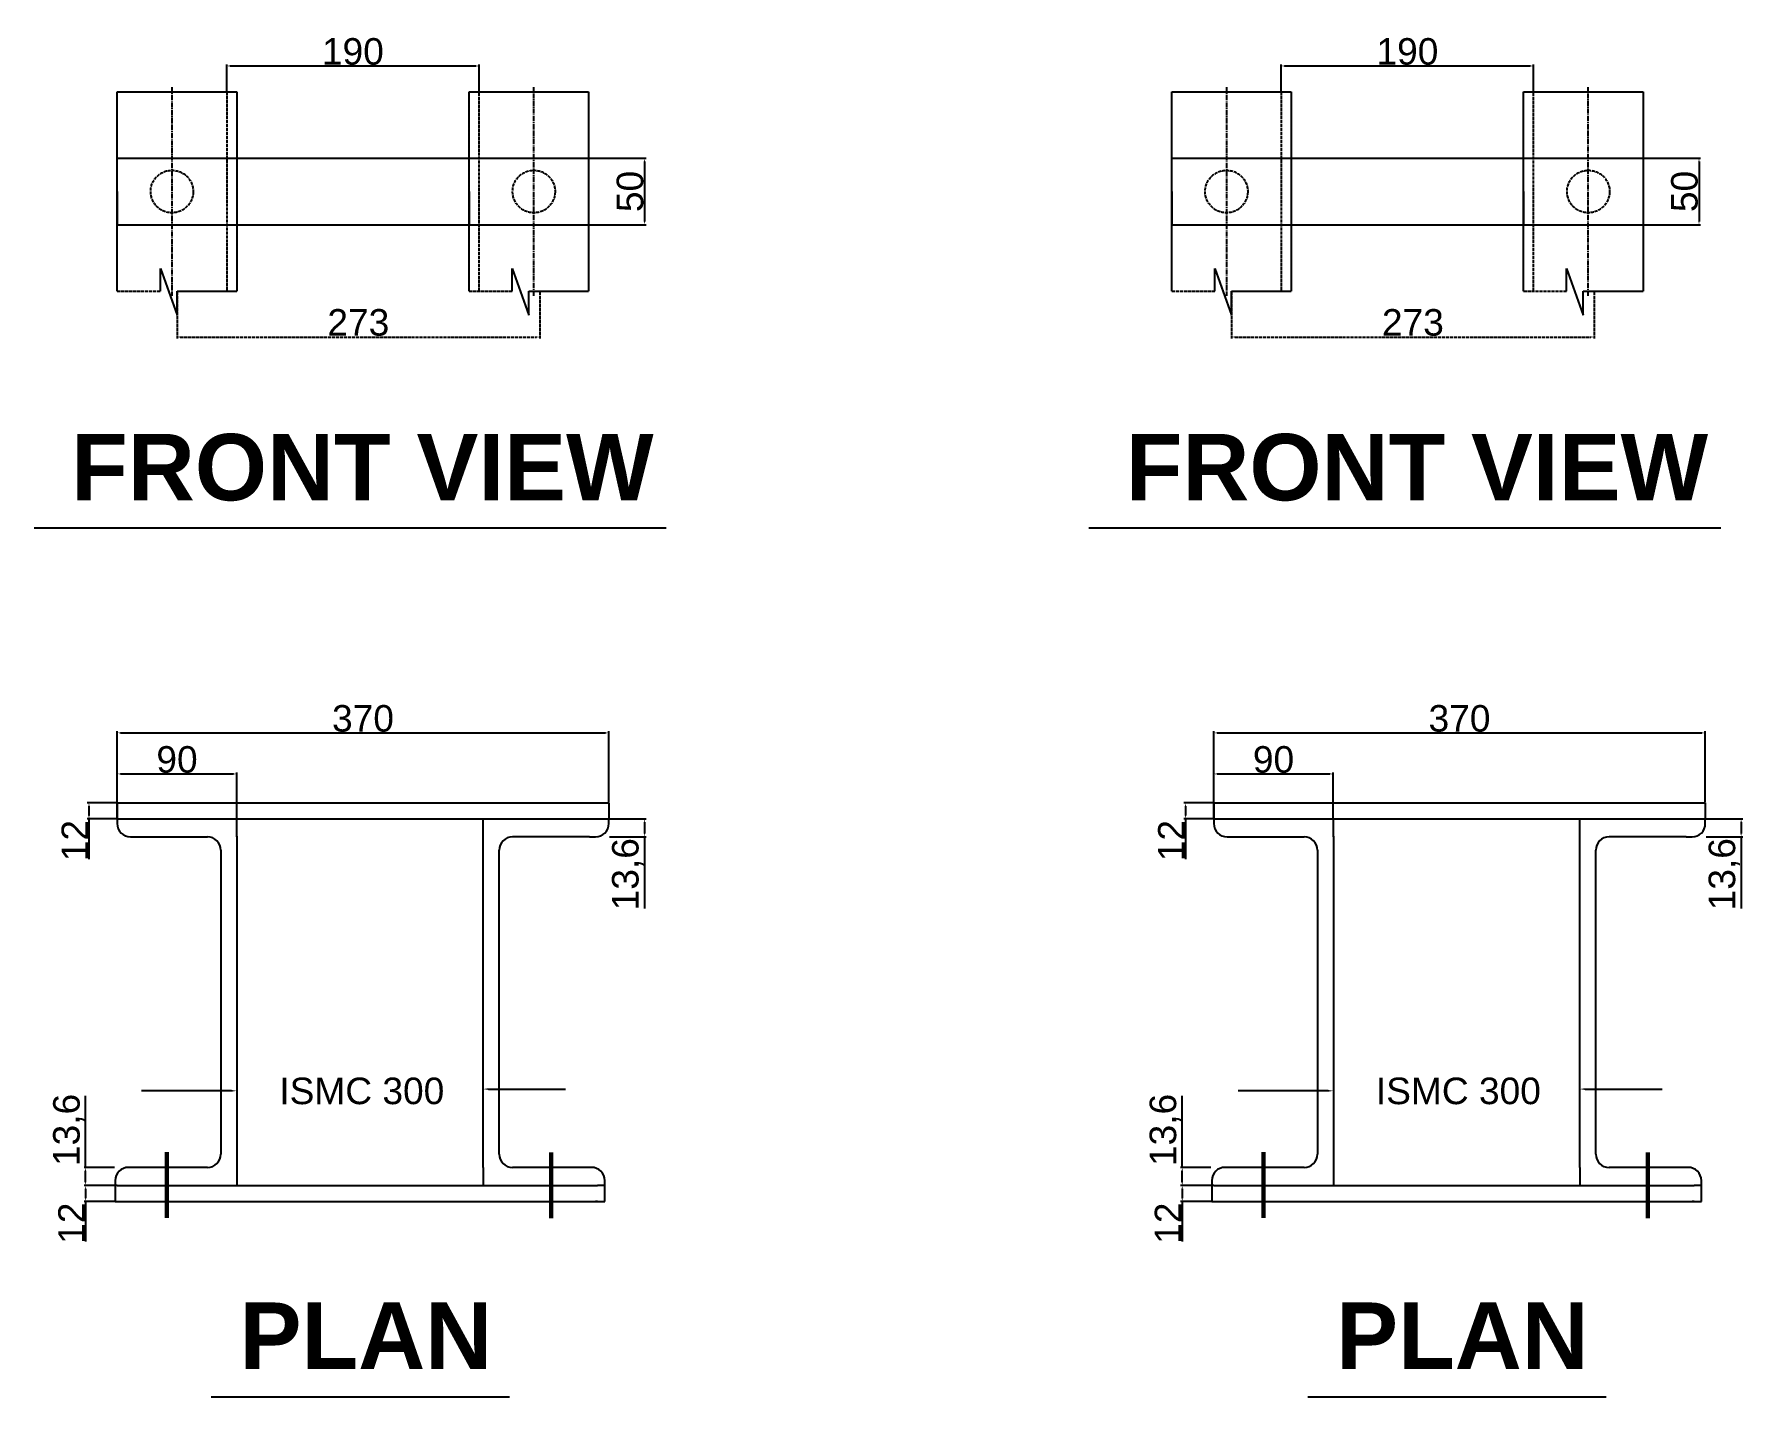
# Model space of a CAD drawing. Header units: millimetres. Extents: x 8616 to 52725, y 6697 to 10698.
# Drawn here: x 49426 to 50712, y 7606 to 8632 of the extents above; entities that cross this region are included whole.
import ezdxf
from ezdxf import colors
from ezdxf.entities.mleader import LeaderData, LeaderLine
from ezdxf.math import Vec2, Vec3

# ---------------------------------------------------------------- set-up
doc = ezdxf.new("R2010")
doc.units = ezdxf.units.MM
doc.linetypes.add('ACAD_ISO02W100', pattern=[15, 12, -3])
doc.linetypes.add('CENTER2', pattern=[28.575, 19.05, -3.175, 3.175, -3.175])
doc.styles.get("Standard").update_dxf_attribs({"font": 'arial.ttf'})
doc.dimstyles.new('ISO-25', dxfattribs={"dimtxt": 20, "dimasz": 2.5, "dimexe": 1.25, "dimexo": 0.625, "dimtad": 1, "dimtxsty": 'Standard', "dimcen": 2.5, "dimadec": 0, "dimazin": 0, "dimtfac": 1, "dimtmove": 0, "dimatfit": 3, "dimfxl": 1, "dimarcsym": 0})

# ---------------------------------------------------------------- blocks, each defined once
blk = doc.blocks.new('*D360')
at = {"color": 0, "linetype": 'ACAD_ISO02W100', "lineweight": -2, "ltscale": 0.2, "transparency": 16777216}
for p, q in [((49533.1, 8437.6), (49533.1, 8402.5)), ((49806.1, 8437.6), (49806.1, 8402.5)), ((49535.6, 8403.7), (49803.6, 8403.7))]:
    blk.add_line(p, q, dxfattribs=at)
at = {"color": 0, "linetype": 'ACAD_ISO02W100', "lineweight": 211, "ltscale": 0.2, "transparency": 16777216}
for points in [[(49535.6, 8404.2), (49535.6, 8403.3), (49533.1, 8403.7)], [(49803.6, 8404.2), (49803.6, 8403.3), (49806.1, 8403.7)]]:
    blk.add_solid(points, dxfattribs=at)
at = {"layer": 'Defpoints', "color": 0, "linetype": 'ACAD_ISO02W100', "lineweight": 211, "ltscale": 0.2, "transparency": 16777216}
for p in [(49533.1, 8438.3), (49806.1, 8438.3), (49806.1, 8403.7)]:
    blk.add_point(p, dxfattribs=at)
at = {"color": 0, "linetype": 'ACAD_ISO02W100', "ltscale": 0.2, "transparency": 16777216, "insert": (49669.6, 8414.6), "char_height": 20, "attachment_point": 5}
blk.add_mtext('273', dxfattribs=at)
blk = doc.blocks.new('*U351')
at = {"color": 0, "linetype": 'CENTER2', "ltscale": 0.2, "transparency": 16777216}
blk.add_line((0, 78.5), (0, -78.5), dxfattribs=at)
blk = doc.blocks.new('*U352')
at = {"color": 0, "linetype": 'CENTER2', "ltscale": 0.2, "transparency": 16777216}
blk.add_line((0, -78.5), (0, 78.5), dxfattribs=at)
blk = doc.blocks.new('*D363')
at = {"color": 0, "lineweight": -2, "ltscale": 0.2, "transparency": 16777216}
for p, q in [((49843.5, 8538.3), (49886.2, 8538.3)), ((49885, 8535.8), (49885, 8490.8)), ((49843.5, 8488.3), (49886.2, 8488.3))]:
    blk.add_line(p, q, dxfattribs=at)
at = {"color": 0, "ltscale": 0.2, "transparency": 16777216}
for points in [[(49884.6, 8535.8), (49885.4, 8535.8), (49885, 8538.3)], [(49884.6, 8490.8), (49885.4, 8490.8), (49885, 8488.3)]]:
    blk.add_solid(points, dxfattribs=at)
at = {"layer": 'Defpoints', "color": 0, "ltscale": 0.2, "transparency": 16777216}
for p in [(49842.9, 8538.3), (49842.9, 8488.3), (49885, 8488.3)]:
    blk.add_point(p, dxfattribs=at)
at = {"color": 0, "ltscale": 0.2, "transparency": 16777216, "insert": (49874.2, 8513.3), "char_height": 20, "attachment_point": 5, "rotation": 90}
blk.add_mtext('50', dxfattribs=at)
blk = doc.blocks.new('*D375')
at = {"color": 0, "lineweight": -2, "ltscale": 0.2, "transparency": 16777216}
for p, q in [((49570.5, 8588.9), (49570.5, 8609)), ((49573, 8607.8), (49758, 8607.8)), ((49760.5, 8588.9), (49760.5, 8609))]:
    blk.add_line(p, q, dxfattribs=at)
at = {"color": 0, "ltscale": 0.2, "transparency": 16777216}
for points in [[(49573, 8608.2), (49573, 8607.3), (49570.5, 8607.8)], [(49758, 8608.2), (49758, 8607.3), (49760.5, 8607.8)]]:
    blk.add_solid(points, dxfattribs=at)
at = {"layer": 'Defpoints', "color": 0, "ltscale": 0.2, "transparency": 16777216}
for p in [(49760.5, 8607.8), (49570.5, 8588.3), (49760.5, 8588.3)]:
    blk.add_point(p, dxfattribs=at)
at = {"color": 0, "ltscale": 0.2, "transparency": 16777216, "insert": (49665.5, 8618.6), "char_height": 20, "attachment_point": 5}
blk.add_mtext('190', dxfattribs=at)
blk = doc.blocks.new('*D376')
at = {"color": 0, "lineweight": -2, "ltscale": 0.2, "transparency": 16777216}
for p, q in [((49488.1, 8041.6), (49488.1, 8076)), ((49490.6, 8074.8), (49575.6, 8074.8)), ((49578.1, 8041.6), (49578.1, 8076))]:
    blk.add_line(p, q, dxfattribs=at)
at = {"color": 0, "ltscale": 0.2, "transparency": 16777216}
for points in [[(49490.6, 8075.2), (49490.6, 8074.4), (49488.1, 8074.8)], [(49575.6, 8075.2), (49575.6, 8074.4), (49578.1, 8074.8)]]:
    blk.add_solid(points, dxfattribs=at)
at = {"layer": 'Defpoints', "color": 0, "ltscale": 0.2, "transparency": 16777216}
for p in [(49578.1, 8074.8), (49488.1, 8041), (49578.1, 8041)]:
    blk.add_point(p, dxfattribs=at)
at = {"color": 0, "ltscale": 0.2, "transparency": 16777216, "insert": (49533.1, 8085.6), "char_height": 20, "attachment_point": 5}
blk.add_mtext('90', dxfattribs=at)
blk = doc.blocks.new('*D377')
at = {"color": 0, "lineweight": -2, "ltscale": 0.2, "transparency": 16777216}
for p, q in [((49487.5, 8053), (49465.6, 8053)), ((49487.5, 8041), (49465.6, 8041)), ((49466.8, 8050.5), (49466.8, 8043.5)), ((49466.8, 8041), (49466.8, 8010.7))]:
    blk.add_line(p, q, dxfattribs=at)
at = {"color": 0, "ltscale": 0.2, "transparency": 16777216}
for points in [[(49466.4, 8050.5), (49467.3, 8050.5), (49466.8, 8053)], [(49466.4, 8043.5), (49467.3, 8043.5), (49466.8, 8041)]]:
    blk.add_solid(points, dxfattribs=at)
at = {"layer": 'Defpoints', "color": 0, "ltscale": 0.2, "transparency": 16777216}
for p in [(49488.1, 8053), (49466.8, 8041), (49488.1, 8041)]:
    blk.add_point(p, dxfattribs=at)
at = {"color": 0, "ltscale": 0.2, "transparency": 16777216, "insert": (49456.2, 8024.6), "char_height": 20, "attachment_point": 5, "rotation": 90}
blk.add_mtext('12', dxfattribs=at)
blk = doc.blocks.new('*D378')
at = {"color": 0, "lineweight": -2, "ltscale": 0.2, "transparency": 16777216}
for p, q in [((49858.7, 8041), (49886.3, 8041)), ((49858.7, 8027.4), (49886.3, 8027.4)), ((49885.1, 8038.5), (49885.1, 8029.9)), ((49885.1, 8027.4), (49885.1, 7973.6))]:
    blk.add_line(p, q, dxfattribs=at)
at = {"color": 0, "ltscale": 0.2, "transparency": 16777216}
for points in [[(49884.7, 8038.5), (49885.5, 8038.5), (49885.1, 8041)], [(49884.7, 8029.9), (49885.5, 8029.9), (49885.1, 8027.4)]]:
    blk.add_solid(points, dxfattribs=at)
at = {"layer": 'Defpoints', "color": 0, "ltscale": 0.2, "transparency": 16777216}
for p in [(49858.1, 8041), (49858.1, 8027.4), (49885.1, 8027.4)]:
    blk.add_point(p, dxfattribs=at)
at = {"color": 0, "ltscale": 0.2, "transparency": 16777216, "insert": (49872.4, 7999.3), "char_height": 20, "attachment_point": 5, "rotation": 90}
blk.add_mtext('13,6', dxfattribs=at)
blk = doc.blocks.new('*D379')
at = {"color": 0, "lineweight": -2, "ltscale": 0.2, "transparency": 16777216}
for p, q in [((49486.7, 7765), (49463.1, 7765)), ((49464.3, 7762.5), (49464.3, 7755.5)), ((49486.7, 7753), (49463.1, 7753)), ((49464.3, 7753), (49464.3, 7722.7))]:
    blk.add_line(p, q, dxfattribs=at)
at = {"color": 0, "ltscale": 0.2, "transparency": 16777216}
for points in [[(49463.9, 7762.5), (49464.7, 7762.5), (49464.3, 7765)], [(49463.9, 7755.5), (49464.7, 7755.5), (49464.3, 7753)]]:
    blk.add_solid(points, dxfattribs=at)
at = {"layer": 'Defpoints', "color": 0, "ltscale": 0.2, "transparency": 16777216}
for p in [(49487.4, 7765), (49464.3, 7753), (49487.4, 7753)]:
    blk.add_point(p, dxfattribs=at)
at = {"color": 0, "ltscale": 0.2, "transparency": 16777216, "insert": (49453.7, 7736.6), "char_height": 20, "attachment_point": 5, "rotation": 90}
blk.add_mtext('12', dxfattribs=at)
blk = doc.blocks.new('*D380')
at = {"color": 0, "lineweight": -2, "ltscale": 0.2, "transparency": 16777216}
for p, q in [((49464.3, 7778.6), (49464.3, 7832.4)), ((49486, 7778.6), (49463.1, 7778.6)), ((49464.3, 7767.5), (49464.3, 7776.1)), ((49486, 7765), (49463.1, 7765))]:
    blk.add_line(p, q, dxfattribs=at)
at = {"color": 0, "ltscale": 0.2, "transparency": 16777216}
for points in [[(49463.9, 7776.1), (49464.7, 7776.1), (49464.3, 7778.6)], [(49463.9, 7767.5), (49464.7, 7767.5), (49464.3, 7765)]]:
    blk.add_solid(points, dxfattribs=at)
at = {"layer": 'Defpoints', "color": 0, "ltscale": 0.2, "transparency": 16777216}
for p in [(49464.3, 7778.6), (49486.6, 7778.6), (49486.6, 7765)]:
    blk.add_point(p, dxfattribs=at)
at = {"color": 0, "ltscale": 0.2, "transparency": 16777216, "insert": (49451.7, 7806.8), "char_height": 20, "attachment_point": 5, "rotation": 90}
blk.add_mtext('13,6', dxfattribs=at)
blk = doc.blocks.new('*D381')
at = {"color": 0, "lineweight": -2, "ltscale": 0.2, "transparency": 16777216}
for p, q in [((49488.1, 8053.6), (49488.1, 8107)), ((49490.6, 8105.7), (49855.6, 8105.7)), ((49858.1, 8053.6), (49858.1, 8107))]:
    blk.add_line(p, q, dxfattribs=at)
at = {"color": 0, "ltscale": 0.2, "transparency": 16777216}
for points in [[(49490.6, 8106.1), (49490.6, 8105.3), (49488.1, 8105.7)], [(49855.6, 8106.1), (49855.6, 8105.3), (49858.1, 8105.7)]]:
    blk.add_solid(points, dxfattribs=at)
at = {"layer": 'Defpoints', "color": 0, "ltscale": 0.2, "transparency": 16777216}
for p in [(49858.1, 8105.7), (49488.1, 8053), (49858.1, 8053)]:
    blk.add_point(p, dxfattribs=at)
at = {"color": 0, "ltscale": 0.2, "transparency": 16777216, "insert": (49673.1, 8116.5), "char_height": 20, "attachment_point": 5}
blk.add_mtext('370', dxfattribs=at)
blk = doc.blocks.new('*D390')
at = {"color": 0, "lineweight": -2, "ltscale": 0.2, "transparency": 16777216}
for p, q in [((50313.5, 8041.6), (50313.5, 8076)), ((50316, 8074.8), (50401, 8074.8)), ((50403.5, 8041.6), (50403.5, 8076))]:
    blk.add_line(p, q, dxfattribs=at)
at = {"color": 0, "ltscale": 0.2, "transparency": 16777216}
for points in [[(50316, 8075.2), (50316, 8074.4), (50313.5, 8074.8)], [(50401, 8075.2), (50401, 8074.4), (50403.5, 8074.8)]]:
    blk.add_solid(points, dxfattribs=at)
at = {"layer": 'Defpoints', "color": 0, "ltscale": 0.2, "transparency": 16777216}
for p in [(50403.5, 8074.8), (50313.5, 8041), (50403.5, 8041)]:
    blk.add_point(p, dxfattribs=at)
at = {"color": 0, "ltscale": 0.2, "transparency": 16777216, "insert": (50358.5, 8085.6), "char_height": 20, "attachment_point": 5}
blk.add_mtext('90', dxfattribs=at)
blk = doc.blocks.new('*D391')
at = {"color": 0, "lineweight": -2, "ltscale": 0.2, "transparency": 16777216}
for p, q in [((50312.9, 8053), (50291, 8053)), ((50312.9, 8041), (50291, 8041)), ((50292.3, 8050.5), (50292.3, 8043.5)), ((50292.3, 8041), (50292.3, 8010.7))]:
    blk.add_line(p, q, dxfattribs=at)
at = {"color": 0, "ltscale": 0.2, "transparency": 16777216}
for points in [[(50291.9, 8050.5), (50292.7, 8050.5), (50292.3, 8053)], [(50291.9, 8043.5), (50292.7, 8043.5), (50292.3, 8041)]]:
    blk.add_solid(points, dxfattribs=at)
at = {"layer": 'Defpoints', "color": 0, "ltscale": 0.2, "transparency": 16777216}
for p in [(50313.5, 8053), (50292.3, 8041), (50313.5, 8041)]:
    blk.add_point(p, dxfattribs=at)
at = {"color": 0, "ltscale": 0.2, "transparency": 16777216, "insert": (50281.6, 8024.6), "char_height": 20, "attachment_point": 5, "rotation": 90}
blk.add_mtext('12', dxfattribs=at)
blk = doc.blocks.new('*D386')
at = {"color": 0, "lineweight": -2, "ltscale": 0.2, "transparency": 16777216}
for p, q in [((50684.2, 8041), (50711.8, 8041)), ((50684.2, 8027.4), (50711.8, 8027.4)), ((50710.5, 8038.5), (50710.5, 8029.9)), ((50710.5, 8027.4), (50710.5, 7973.6))]:
    blk.add_line(p, q, dxfattribs=at)
at = {"color": 0, "ltscale": 0.2, "transparency": 16777216}
for points in [[(50710.1, 8038.5), (50710.9, 8038.5), (50710.5, 8041)], [(50710.1, 8029.9), (50710.9, 8029.9), (50710.5, 8027.4)]]:
    blk.add_solid(points, dxfattribs=at)
at = {"layer": 'Defpoints', "color": 0, "ltscale": 0.2, "transparency": 16777216}
for p in [(50683.5, 8041), (50683.5, 8027.4), (50710.5, 8027.4)]:
    blk.add_point(p, dxfattribs=at)
at = {"color": 0, "ltscale": 0.2, "transparency": 16777216, "insert": (50697.9, 7999.3), "char_height": 20, "attachment_point": 5, "rotation": 90}
blk.add_mtext('13,6', dxfattribs=at)
blk = doc.blocks.new('*D387')
at = {"color": 0, "lineweight": -2, "ltscale": 0.2, "transparency": 16777216}
for p, q in [((50312.2, 7765), (50288.5, 7765)), ((50289.8, 7762.5), (50289.8, 7755.5)), ((50312.2, 7753), (50288.5, 7753)), ((50289.8, 7753), (50289.8, 7722.7))]:
    blk.add_line(p, q, dxfattribs=at)
at = {"color": 0, "ltscale": 0.2, "transparency": 16777216}
for points in [[(50289.3, 7762.5), (50290.2, 7762.5), (50289.8, 7765)], [(50289.3, 7755.5), (50290.2, 7755.5), (50289.8, 7753)]]:
    blk.add_solid(points, dxfattribs=at)
at = {"layer": 'Defpoints', "color": 0, "ltscale": 0.2, "transparency": 16777216}
for p in [(50312.8, 7765), (50289.8, 7753), (50312.8, 7753)]:
    blk.add_point(p, dxfattribs=at)
at = {"color": 0, "ltscale": 0.2, "transparency": 16777216, "insert": (50279.1, 7736.6), "char_height": 20, "attachment_point": 5, "rotation": 90}
blk.add_mtext('12', dxfattribs=at)
blk = doc.blocks.new('*D388')
at = {"color": 0, "lineweight": -2, "ltscale": 0.2, "transparency": 16777216}
for p, q in [((50289.8, 7778.6), (50289.8, 7832.4)), ((50311.4, 7778.6), (50288.5, 7778.6)), ((50289.8, 7767.5), (50289.8, 7776.1)), ((50311.4, 7765), (50288.5, 7765))]:
    blk.add_line(p, q, dxfattribs=at)
at = {"color": 0, "ltscale": 0.2, "transparency": 16777216}
for points in [[(50289.3, 7776.1), (50290.2, 7776.1), (50289.8, 7778.6)], [(50289.3, 7767.5), (50290.2, 7767.5), (50289.8, 7765)]]:
    blk.add_solid(points, dxfattribs=at)
at = {"layer": 'Defpoints', "color": 0, "ltscale": 0.2, "transparency": 16777216}
for p in [(50289.8, 7778.6), (50312, 7778.6), (50312, 7765)]:
    blk.add_point(p, dxfattribs=at)
at = {"color": 0, "ltscale": 0.2, "transparency": 16777216, "insert": (50277.1, 7806.8), "char_height": 20, "attachment_point": 5, "rotation": 90}
blk.add_mtext('13,6', dxfattribs=at)
blk = doc.blocks.new('*D389')
at = {"color": 0, "lineweight": -2, "ltscale": 0.2, "transparency": 16777216}
for p, q in [((50313.5, 8053.6), (50313.5, 8107)), ((50316, 8105.7), (50681, 8105.7)), ((50683.5, 8053.6), (50683.5, 8107))]:
    blk.add_line(p, q, dxfattribs=at)
at = {"color": 0, "ltscale": 0.2, "transparency": 16777216}
for points in [[(50316, 8106.1), (50316, 8105.3), (50313.5, 8105.7)], [(50681, 8106.1), (50681, 8105.3), (50683.5, 8105.7)]]:
    blk.add_solid(points, dxfattribs=at)
at = {"layer": 'Defpoints', "color": 0, "ltscale": 0.2, "transparency": 16777216}
for p in [(50683.5, 8105.7), (50313.5, 8053), (50683.5, 8053)]:
    blk.add_point(p, dxfattribs=at)
at = {"color": 0, "ltscale": 0.2, "transparency": 16777216, "insert": (50498.5, 8116.5), "char_height": 20, "attachment_point": 5}
blk.add_mtext('370', dxfattribs=at)
blk = doc.blocks.new('*D439')
at = {"color": 0, "linetype": 'ACAD_ISO02W100', "lineweight": -2, "ltscale": 0.2, "transparency": 16777216}
for p, q in [((50326.9, 8437.6), (50326.9, 8402.5)), ((50599.9, 8437.6), (50599.9, 8402.5)), ((50329.4, 8403.7), (50597.4, 8403.7))]:
    blk.add_line(p, q, dxfattribs=at)
at = {"color": 0, "linetype": 'ACAD_ISO02W100', "ltscale": 0.2, "transparency": 16777216}
for points in [[(50329.4, 8404.2), (50329.4, 8403.3), (50326.9, 8403.7)], [(50597.4, 8404.2), (50597.4, 8403.3), (50599.9, 8403.7)]]:
    blk.add_solid(points, dxfattribs=at)
at = {"layer": 'Defpoints', "color": 0, "linetype": 'ACAD_ISO02W100', "ltscale": 0.2, "transparency": 16777216}
for p in [(50326.9, 8438.3), (50599.9, 8438.3), (50599.9, 8403.7)]:
    blk.add_point(p, dxfattribs=at)
at = {"color": 0, "linetype": 'ACAD_ISO02W100', "ltscale": 0.2, "transparency": 16777216, "insert": (50463.4, 8414.6), "char_height": 20, "attachment_point": 5}
blk.add_mtext('273', dxfattribs=at)
blk = doc.blocks.new('*U437')
at = {"color": 0, "linetype": 'CENTER2', "ltscale": 0.2, "transparency": 16777216}
blk.add_line((0, 78.5), (0, -78.5), dxfattribs=at)
blk = doc.blocks.new('*U438')
at = {"color": 0, "linetype": 'CENTER2', "ltscale": 0.2, "transparency": 16777216}
blk.add_line((0, -78.5), (0, 78.5), dxfattribs=at)
blk = doc.blocks.new('*D440')
at = {"color": 0, "lineweight": -2, "ltscale": 0.2, "transparency": 16777216}
for p, q in [((50637.3, 8538.3), (50680, 8538.3)), ((50678.8, 8535.8), (50678.8, 8490.8)), ((50637.3, 8488.3), (50680, 8488.3))]:
    blk.add_line(p, q, dxfattribs=at)
at = {"color": 0, "ltscale": 0.2, "transparency": 16777216}
for points in [[(50678.3, 8535.8), (50679.2, 8535.8), (50678.8, 8538.3)], [(50678.3, 8490.8), (50679.2, 8490.8), (50678.8, 8488.3)]]:
    blk.add_solid(points, dxfattribs=at)
at = {"layer": 'Defpoints', "color": 0, "ltscale": 0.2, "transparency": 16777216}
for p in [(50636.7, 8538.3), (50636.7, 8488.3), (50678.8, 8488.3)]:
    blk.add_point(p, dxfattribs=at)
at = {"color": 0, "ltscale": 0.2, "transparency": 16777216, "insert": (50667.9, 8513.3), "char_height": 20, "attachment_point": 5, "rotation": 90}
blk.add_mtext('50', dxfattribs=at)
blk = doc.blocks.new('*D441')
at = {"color": 0, "lineweight": -2, "ltscale": 0.2, "transparency": 16777216}
for p, q in [((50364.3, 8588.9), (50364.3, 8609)), ((50366.8, 8607.8), (50551.8, 8607.8)), ((50554.3, 8588.9), (50554.3, 8609))]:
    blk.add_line(p, q, dxfattribs=at)
at = {"color": 0, "ltscale": 0.2, "transparency": 16777216}
for points in [[(50366.8, 8608.2), (50366.8, 8607.3), (50364.3, 8607.8)], [(50551.8, 8608.2), (50551.8, 8607.3), (50554.3, 8607.8)]]:
    blk.add_solid(points, dxfattribs=at)
at = {"layer": 'Defpoints', "color": 0, "ltscale": 0.2, "transparency": 16777216}
for p in [(50554.3, 8607.8), (50364.3, 8588.3), (50554.3, 8588.3)]:
    blk.add_point(p, dxfattribs=at)
at = {"color": 0, "ltscale": 0.2, "transparency": 16777216, "insert": (50459.3, 8618.6), "char_height": 20, "attachment_point": 5}
blk.add_mtext('190', dxfattribs=at)

msp = doc.modelspace()

# ---------------------------------------------------------------- linework, layer by layer
at = {"ltscale": 0.2}
for p, q in [((49488.106, 8588.256), (49578.106, 8588.256)), ((49488.106, 8438.256), (49488.106, 8588.256)), ((49578.106, 8588.256), (49578.106, 8438.256)), ((49752.906, 8588.256), (49842.906, 8588.256)), ((49752.906, 8438.256), (49752.906, 8588.256)), ((49842.906, 8588.256), (49842.906, 8438.256)), ((50281.873, 8588.256), (50371.873, 8588.256)), ((50281.873, 8438.256), (50281.873, 8588.256)), ((50371.873, 8588.256), (50371.873, 8438.256)), ((50546.673, 8588.256), (50636.673, 8588.256)), ((50546.673, 8438.256), (50546.673, 8588.256)), ((50636.673, 8588.256), (50636.673, 8438.256)), ((49488.106, 8513.256), (49488.106, 8538.256)), ((49488.106, 8538.256), (49851.106, 8538.256)), ((49752.906, 8513.256), (49752.906, 8538.256)), ((50281.873, 8513.256), (50281.873, 8538.256)), ((50281.873, 8538.256), (50644.873, 8538.256)), ((50546.673, 8513.256), (50546.673, 8538.256)), ((49488.106, 8513.256), (49488.106, 8488.256)), ((49752.906, 8513.256), (49752.906, 8488.256)), ((50281.873, 8513.256), (50281.873, 8488.256)), ((50546.673, 8513.256), (50546.673, 8488.256)), ((49488.106, 8488.256), (49851.106, 8488.256)), ((50281.873, 8488.256), (50644.873, 8488.256)), ((49520.554, 8438.256), (49520.554, 8455.359)), ((49520.554, 8455.359), (49533.106, 8420.064)), ((49785.354, 8438.256), (49785.354, 8455.359)), ((49785.354, 8455.359), (49797.906, 8420.064)), ((50314.321, 8438.256), (50314.321, 8455.359)), ((50314.321, 8455.359), (50326.873, 8420.064)), ((50579.121, 8438.256), (50579.121, 8455.359)), ((50579.121, 8455.359), (50591.673, 8420.064)), ((49533.106, 8434.756), (49533.106, 8438.256)), ((49533.106, 8438.256), (49533.106, 8438.256)), ((49533.106, 8438.256), (49578.106, 8438.256)), ((49797.906, 8434.756), (49797.906, 8438.256)), ((49797.906, 8438.256), (49842.906, 8438.256)), ((50326.873, 8434.756), (50326.873, 8438.256)), ((50326.873, 8438.256), (50326.873, 8438.256)), ((50326.873, 8438.256), (50371.873, 8438.256)), ((50591.673, 8434.756), (50591.673, 8438.256)), ((50591.673, 8438.256), (50636.673, 8438.256)), ((49533.106, 8420.064), (49533.106, 8434.756)), ((49797.906, 8420.064), (49797.906, 8434.756)), ((50326.873, 8420.064), (50326.873, 8434.756)), ((50591.673, 8420.064), (50591.673, 8434.756)), ((49425.586, 8260.148), (49901.347, 8260.148)), ((50219.353, 8260.148), (50695.114, 8260.148)), ((49488.106, 8053.008), (49848.106, 8053.008)), ((49488.106, 8053.008), (49488.106, 8041.008)), ((49488.106, 8053.008), (49858.106, 8053.008)), ((49858.106, 8053.008), (49858.106, 8041.008)), ((50313.542, 8053.008), (50673.542, 8053.008)), ((50313.542, 8053.008), (50313.542, 8041.008)), ((50313.542, 8053.008), (50683.542, 8053.008)), ((50683.542, 8053.008), (50683.542, 8041.008)), ((49488.106, 8041.008), (49848.106, 8041.008)), ((49488.106, 8041.008), (49488.106, 8037.408)), ((49578.106, 8027.408), (49578.106, 8041.008)), ((49763.606, 7778.608), (49763.606, 8041.008)), ((49848.106, 8041.008), (49858.106, 8041.008)), ((49858.106, 8037.408), (49858.106, 8041.008)), ((50313.542, 8041.008), (50673.542, 8041.008)), ((50313.542, 8041.008), (50313.542, 8037.408)), ((50403.542, 8027.408), (50403.542, 8041.008)), ((50589.042, 7778.608), (50589.042, 8041.008)), ((50673.542, 8041.008), (50683.542, 8041.008)), ((50683.542, 8037.408), (50683.542, 8041.008)), ((49498.106, 8027.408), (49556.106, 8027.408)), ((49578.106, 8028.033), (49578.106, 8027.408)), ((49578.106, 8027.408), (49578.106, 7765.008)), ((49843.606, 8027.408), (49785.606, 8027.408)), ((49843.606, 8027.408), (49848.106, 8027.408)), ((50323.542, 8027.408), (50381.542, 8027.408)), ((50403.542, 8028.033), (50403.542, 8027.408)), ((50403.542, 8027.408), (50403.542, 7765.008)), ((50669.042, 8027.408), (50611.042, 8027.408)), ((50669.042, 8027.408), (50673.542, 8027.408)), ((49566.106, 8017.408), (49566.106, 7788.608)), ((49775.606, 7788.608), (49775.606, 8017.408)), ((50391.542, 8017.408), (50391.542, 7788.608)), ((50601.042, 7788.608), (50601.042, 8017.408)), ((49486.606, 7768.608), (49486.606, 7765.008)), ((49556.106, 7778.608), (49496.606, 7778.608)), ((49763.606, 7778.608), (49763.606, 7765.008)), ((49845.106, 7778.608), (49785.606, 7778.608)), ((49855.106, 7765.008), (49855.106, 7768.608)), ((50312.042, 7768.608), (50312.042, 7765.008)), ((50381.542, 7778.608), (50322.042, 7778.608)), ((50589.042, 7778.608), (50589.042, 7765.008)), ((50670.542, 7778.608), (50611.042, 7778.608)), ((50680.542, 7765.008), (50680.542, 7768.608)), ((49488.106, 7765.008), (49486.606, 7765.008)), ((49486.606, 7765.008), (49486.606, 7753.008)), ((49488.106, 7765.008), (49848.106, 7765.008)), ((49848.106, 7765.008), (49849.606, 7765.008)), ((49855.106, 7765.008), (49849.606, 7765.008)), ((49855.106, 7753.008), (49855.106, 7765.008)), ((50313.542, 7765.008), (50312.042, 7765.008)), ((50312.042, 7765.008), (50312.042, 7753.008)), ((50313.542, 7765.008), (50673.542, 7765.008)), ((50673.542, 7765.008), (50675.042, 7765.008)), ((50680.542, 7765.008), (50675.042, 7765.008)), ((50680.542, 7753.008), (50680.542, 7765.008)), ((49486.606, 7753.008), (49488.106, 7753.008)), ((49488.106, 7753.008), (49855.106, 7753.008)), ((49849.606, 7753.008), (49848.106, 7753.008)), ((50312.042, 7753.008), (50313.542, 7753.008)), ((50313.542, 7753.008), (50680.542, 7753.008)), ((50675.042, 7753.008), (50673.542, 7753.008)), ((49558.92, 7605.879), (49783.353, 7605.879)), ((50384.357, 7605.879), (50608.79, 7605.879))]:
    msp.add_line(p, q, dxfattribs=at)
at = {"linetype": 'ACAD_ISO02W100', "ltscale": 0.2}
for p, q in [((49570.506, 8588.256), (49570.506, 8438.256)), ((49760.506, 8438.256), (49760.506, 8588.256)), ((50364.273, 8588.256), (50364.273, 8438.256)), ((50554.273, 8438.256), (50554.273, 8588.256)), ((49488.106, 8438.256), (49520.554, 8438.256)), ((49752.906, 8438.256), (49785.354, 8438.256)), ((50281.873, 8438.256), (50314.321, 8438.256)), ((50546.673, 8438.256), (50579.121, 8438.256))]:
    msp.add_line(p, q, dxfattribs=at)
at = {"ltscale": 0.2, "const_width": 3}
for points in [[(49525.534, 7788.61), (49525.276, 7788.61), (49525.276, 7741.986), (49525.534, 7741.986)], [(49814.864, 7788.32), (49814.606, 7788.32), (49814.606, 7741.696), (49814.864, 7741.696)], [(50350.97, 7788.61), (50350.713, 7788.61), (50350.713, 7741.986), (50350.97, 7741.986)], [(50640.3, 7788.32), (50640.042, 7788.32), (50640.042, 7741.696), (50640.3, 7741.696)]]:
    msp.add_lwpolyline(points, close=True, dxfattribs=at)
at = {"linetype": 'ACAD_ISO02W100', "ltscale": 0.2}
for centre in [(49529.306, 8513.256), (49801.706, 8513.256), (50323.073, 8513.256), (50595.473, 8513.256)]:
    msp.add_circle(centre, 16, dxfattribs=at)
at = {"ltscale": 0.2}
for centre, start, end in [((49498.106, 8037.408), 180, 270), ((49556.106, 8017.408), 0, 90), ((49785.606, 8017.408), 90, 180), ((49848.106, 8037.408), 270, 0), ((50323.542, 8037.408), 180, 270), ((50381.542, 8017.408), 0, 90), ((50611.042, 8017.408), 90, 180), ((50673.542, 8037.408), 270, 0), ((49556.106, 7788.608), 270, 0), ((49785.606, 7788.608), 180, 270), ((50381.542, 7788.608), 270, 0), ((50611.042, 7788.608), 180, 270), ((49496.606, 7768.608), 90, 180), ((49845.106, 7768.608), 0, 90), ((50322.042, 7768.608), 90, 180), ((50670.542, 7768.608), 0, 90)]:
    msp.add_arc(centre, 10, start, end, dxfattribs=at)

# ---------------------------------------------------------------- block references
at = {"linetype": 'CENTER2', "ltscale": 0.2}
for name, p in [('*U351', (49529.306, 8513.256)), ('*U352', (49801.706, 8513.256)), ('*U437', (50323.073, 8513.256)), ('*U438', (50595.473, 8513.256))]:
    msp.add_blockref(name, p, dxfattribs=at)

# ---------------------------------------------------------------- texts
at = {"ltscale": 0.2, "attachment_point": 1}
for s, width, insert, char_height in [('{\\fArial|b1|i0|c0|p34;FRONT VIEW}', 732.18672, (49453.45, 8330.755), 50), ('{\\fArial|b1|i0|c0|p34;FRONT VIEW}', 732.18672, (50247.217, 8330.755), 50), ('ISMC 300', 156.30358, (49610.103, 7846.2), 20), ('ISMC 300', 156.30358, (50435.54, 7846.2), 20), ('{\\fArial|b1|i0|c0|p34;PLAN}', 242.51554, (49580.231, 7676.912), 50), ('{\\fArial|b1|i0|c0|p34;PLAN}', 242.51554, (50405.668, 7676.912), 50)]:
    msp.add_mtext_dynamic_manual_height_columns(s, width=width, gutter_width=12.5, heights=[0], dxfattribs=dict(at, insert=insert, char_height=char_height))

# ---------------------------------------------------------------- dimensions: what is measured, and where the dimension line sits
at = {"ltscale": 0.2}
for base, p1, p2, picture, middle in [((49760.506, 8607.75), (49570.506, 8588.256), (49760.506, 8588.256), '*D375', (49665.506, 8618.587)), ((50554.273, 8607.75), (50364.273, 8588.256), (50554.273, 8588.256), '*D441', (50459.273, 8618.587)), ((49858.106, 8105.701), (49488.106, 8053.008), (49858.106, 8053.008), '*D381', (49673.106, 8116.544)), ((50683.542, 8105.701), (50313.542, 8053.008), (50683.542, 8053.008), '*D389', (50498.542, 8116.544)), ((49578.106, 8074.778), (49488.106, 8041.008), (49578.106, 8041.008), '*D376', (49533.106, 8085.614)), ((50403.542, 8074.778), (50313.542, 8041.008), (50403.542, 8041.008), '*D390', (50358.542, 8085.614))]:
    dim = msp.add_linear_dim(base=base, p1=p1, p2=p2, dimstyle='ISO-25', dxfattribs=at)
    dim.commit()
    dim.dimension.update_dxf_attribs({"geometry": picture, "text_midpoint": middle})
for base, p1, p2, picture, middle in [((49884.991, 8488.256), (49842.906, 8538.256), (49842.906, 8488.256), '*D363', (49874.155, 8513.256)), ((50678.758, 8488.256), (50636.673, 8538.256), (50636.673, 8488.256), '*D440', (50667.922, 8513.256)), ((49466.833, 8041.008), (49488.106, 8053.008), (49488.106, 8041.008), '*D377', (49456.167, 8024.602)), ((50292.27, 8041.008), (50313.542, 8053.008), (50313.542, 8041.008), '*D391', (50281.604, 8024.602)), ((49885.081, 8027.408), (49858.106, 8041.008), (49858.106, 8027.408), '*D378', (49872.437, 7999.255)), ((50710.517, 8027.408), (50683.542, 8041.008), (50683.542, 8027.408), '*D386', (50697.873, 7999.255)), ((49464.319, 7778.608), (49486.606, 7765.008), (49486.606, 7778.608), '*D380', (49451.675, 7806.76)), ((50289.756, 7778.608), (50312.042, 7765.008), (50312.042, 7778.608), '*D388', (50277.112, 7806.76)), ((49464.319, 7753.008), (49487.356, 7765.008), (49487.356, 7753.008), '*D379', (49453.653, 7736.602)), ((50289.756, 7753.008), (50312.792, 7765.008), (50312.792, 7753.008), '*D387', (50279.09, 7736.602))]:
    dim = msp.add_linear_dim(base=base, p1=p1, p2=p2, angle=90, dimstyle='ISO-25', dxfattribs=at)
    dim.commit()
    dim.dimension.update_dxf_attribs({"geometry": picture, "text_midpoint": middle})
at = {"linetype": 'ACAD_ISO02W100', "ltscale": 0.2}
for base, p1, p2, picture, middle in [((49806.106, 8403.746), (49533.106, 8438.256), (49806.106, 8438.256), '*D360', (49669.606, 8414.59)), ((50599.873, 8403.746), (50326.873, 8438.256), (50599.873, 8438.256), '*D439', (50463.373, 8414.59))]:
    dim = msp.add_linear_dim(base=base, p1=p1, p2=p2, dimstyle='ISO-25', dxfattribs=at)
    dim.commit()
    dim.dimension.update_dxf_attribs({"geometry": picture, "text_midpoint": middle})

# ---------------------------------------------------------------- leaders
at = {"ltscale": 0.2}
ml = msp.add_multileader_mtext('Standard', dxfattribs=at)
ml.set_content(' ', color=256)
ml.set_leader_properties()
ml.build(insert=Vec2(0, 0))
ctx = ml.context
ctx.base_point, ctx.plane_origin = Vec3(49500.773, 7836.23), Vec3(49578.106, 7836.23)
ctx.text_align_type = 2
notes = []
notes.append((ctx, [(0, (1, 1, 0), (49514.325, 7836.23), (-1, 0), 8, [(0, [(49578.106, 7836.23)], 0, [])])]))
ctx.mtext.insert, ctx.mtext.alignment, ctx.mtext.flow_direction = Vec3(49504.325, 7838.23), 3, 5
ml = msp.add_multileader_mtext('Standard', dxfattribs=at)
ml.set_content('', color=256)
ml.set_leader_properties()
ml.build(insert=Vec2(0, 0))
ctx = ml.context
ctx.base_point, ctx.plane_origin = Vec3(49825.621, 7837.56), Vec3(49758.106, 7837.56)
notes.append((ctx, [(0, (1, 1, 0), (49817.621, 7837.56), (1, 0), 8, [(0, [(49763.606, 7837.56)], 0, [])])]))
ctx.mtext.insert, ctx.mtext.flow_direction = Vec3(49827.621, 7839.56), 5
ml = msp.add_multileader_mtext('Standard', dxfattribs=at)
ml.set_content(' ', color=256)
ml.set_leader_properties()
ml.build(insert=Vec2(0, 0))
ctx = ml.context
ctx.base_point, ctx.plane_origin = Vec3(50326.209, 7836.23), Vec3(50403.542, 7836.23)
ctx.text_align_type = 2
notes.append((ctx, [(0, (1, 1, 0), (50339.762, 7836.23), (-1, 0), 8, [(0, [(50403.542, 7836.23)], 0, [])])]))
ctx.mtext.insert, ctx.mtext.alignment, ctx.mtext.flow_direction = Vec3(50329.762, 7838.23), 3, 5
ml = msp.add_multileader_mtext('Standard', dxfattribs=at)
ml.set_content('', color=256)
ml.set_leader_properties()
ml.build(insert=Vec2(0, 0))
ctx = ml.context
ctx.base_point, ctx.plane_origin = Vec3(50651.058, 7837.56), Vec3(50583.542, 7837.56)
notes.append((ctx, [(0, (1, 1, 0), (50643.058, 7837.56), (1, 0), 8, [(0, [(50589.042, 7837.56)], 0, [])])]))
ctx.mtext.insert, ctx.mtext.flow_direction = Vec3(50653.058, 7839.56), 5
for ctx, leaders in notes:
    for number, flags, end, landing, length, lines in leaders:
        leader = LeaderData()
        leader.index, (leader.has_last_leader_line, leader.has_dogleg_vector, leader.attachment_direction) = number, flags
        leader.last_leader_point, leader.dogleg_vector, leader.dogleg_length = Vec3(end), Vec3(landing), length
        for number, points, colour, breaks in lines:
            line = LeaderLine()
            line.index, line.vertices, line.color, line.breaks = number, Vec3.list(points), colors.encode_raw_color(colour), breaks
            leader.lines.append(line)
        ctx.leaders.append(leader)

doc.saveas('drawing.dxf')
